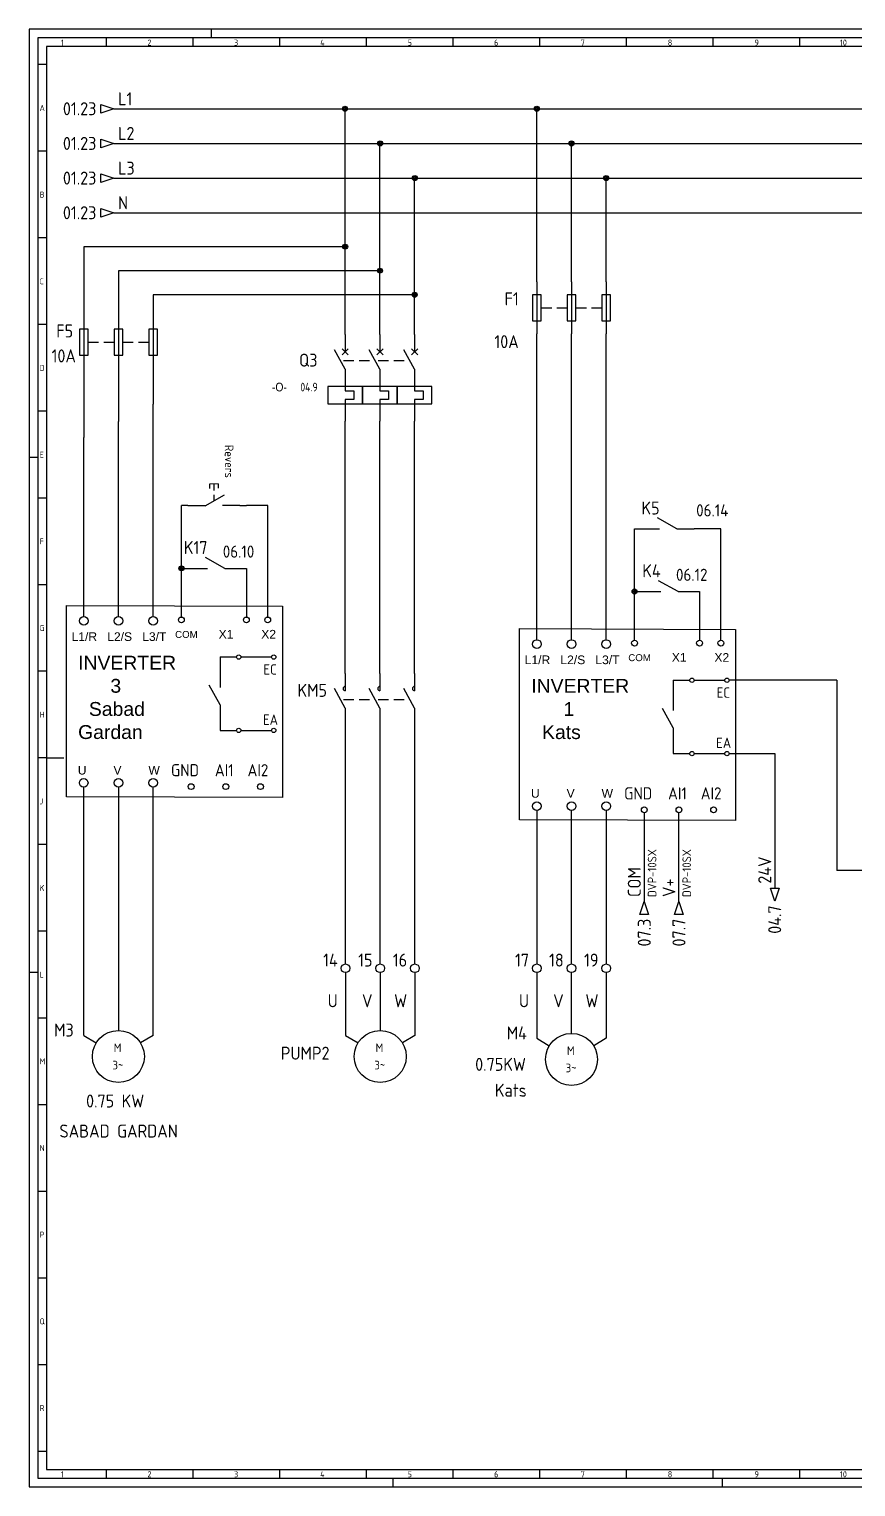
# Model space of a CAD drawing. Header units: millimetres. Extents: x 0 to 1189, y 5 to 846.
# Drawn here: x 0 to 477, y 5 to 846 of the extents above; entities that cross this region are included whole.
import ezdxf
from ezdxf.enums import TextEntityAlignment as Align

# ---------------------------------------------------------------- set-up
doc = ezdxf.new("R2010")
doc.units = ezdxf.units.MM
doc.header["$LTSCALE"] = 12
doc.linetypes.add('DASHED', pattern=[0.75, 0.5, -0.25])
for name, color, linetype in [('035', 5, 'Continuous'), ('07', 7, 'Continuous'), ('DESC', 1, 'Continuous'), ('LINK', 9, 'DASHED'), ('MISC', 2, 'Continuous'), ('RED_2.5mm^2', 1, 'Continuous'), ('SYMS', 7, 'Continuous'), ('TAGS', 51, 'Continuous'), ('TERMS', 4, 'Continuous'), ('WIRENO', 70, 'Continuous'), ('WIREREF', 61, 'Continuous'), ('WIREREF_DEST', 7, 'Continuous'), ('XREF', 7, 'Continuous'), ('XREFCHILD', 134, 'Continuous')]:
    doc.layers.add(name, color=color, linetype=linetype)
doc.styles.add('ISO Proportional', font='isocp.shx')
doc.styles.add('WD_IEC', font='isocp2.shx', dxfattribs={"width": 0.9, "height": 4})

# ---------------------------------------------------------------- blocks, each defined once
blk = doc.blocks.new('IEC_border_a0')
at = {"layer": '035', "color": 0}
for p, q in [((0, 841), (0, 0)), ((1189, 841), (0, 841)), ((44.5, 836), (44.5, 831)), ((94.5, 836), (94.5, 831)), ((105, 841), (105, 836)), ((144.5, 836), (144.5, 831)), ((194.5, 836), (194.5, 831)), ((244.5, 836), (244.5, 831)), ((294.5, 836), (294.5, 831)), ((344.5, 836), (344.5, 831)), ((394.5, 836), (394.5, 831)), ((444.5, 836), (444.5, 831)), ((9.98, 820.54), (5, 820.54)), ((9.98, 770.54), (5, 770.54)), ((9.98, 720.54), (5, 720.54)), ((9.98, 670.54), (5, 670.54)), ((9.98, 620.54), (5, 620.54)), ((0, 594), (5, 594)), ((10, 570.5), (5.02, 570.5)), ((10, 520.5), (5, 520.5)), ((10, 470.5), (5.02, 470.5)), ((10, 420.5), (5.02, 420.5)), ((10, 370.5), (5.02, 370.5)), ((10, 320.5), (5.02, 320.5)), ((0, 297), (5, 297)), ((10.02, 270.46), (5.03, 270.46)), ((10.02, 220.46), (5.03, 220.46)), ((10.02, 170.46), (5.03, 170.46)), ((10.02, 120.46), (5.03, 120.46)), ((10.02, 70.46), (5.03, 70.46)), ((10.03, 20.42), (5.05, 20.42)), ((44.5, 10), (44.5, 5)), ((94.5, 10), (94.5, 5)), ((144.5, 10), (144.5, 5)), ((194.5, 10), (194.5, 5)), ((244.5, 10), (244.5, 5)), ((294.5, 10), (294.5, 5)), ((344.5, 10), (344.5, 5)), ((394.5, 10), (394.5, 5)), ((444.5, 10), (444.5, 5)), ((0, 0), (1189, 0)), ((210, 0), (210, 5)), ((400, 0), (400, 5))]:
    blk.add_line(p, q, dxfattribs=at)
blk.add_lwpolyline([(10, 10), (1179, 10), (1179, 831), (10, 831)], close=True, dxfattribs=at)
at = {"layer": '07', "color": 0}
blk.add_line((10, 420.5), (20, 420.5), dxfattribs=at)
blk.add_lwpolyline([(5, 5), (1184, 5), (1184, 836), (5, 836)], close=True, dxfattribs=at)
at = {"layer": '035', "color": 0, "style": 'ISO Proportional'}
for s, p in [('1', (18.31, 831.5)), ('2', (68.23, 831.5)), ('3', (118.18, 831.5)), ('4', (167.88, 831.5)), ('5', (218.34, 831.5)), ('6', (268.19, 831.5)), ('7', (318.17, 831.5)), ('8', (368.42, 831.5)), ('9', (418.46, 831.5)), ('10', (467.72, 831.5)), ('A', (6, 793.79)), ('B', (6, 743.79)), ('C', (6, 693.79)), ('D', (6, 643.79)), ('E', (6.02, 593.75)), ('F', (6.02, 543.75)), ('G', (6.02, 493.75)), ('H', (6.02, 443.75)), ('J', (6.02, 393.75)), ('K', (6.02, 343.75)), ('L', (6.03, 293.72)), ('M', (6.03, 243.72)), ('N', (6.03, 193.72)), ('P', (6.03, 143.72)), ('Q', (6.03, 93.72)), ('R', (6.05, 43.68)), ('1', (18.31, 5.5)), ('2', (68.23, 5.5)), ('3', (118.18, 5.5)), ('4', (167.88, 5.5)), ('5', (218.34, 5.5)), ('6', (268.19, 5.5)), ('7', (318.17, 5.5)), ('8', (368.42, 5.5)), ('9', (418.46, 5.5)), ('10', (467.72, 5.5))]:
    blk.add_text(s, height=3.5, dxfattribs=at).set_placement(p)
blk = doc.blocks.new('VT0_02')
blk.add_circle((0, 0), 1.25)
at = {"style": 'WD_IEC'}
blk.add_attdef('TAG1', text='', height=2.5, dxfattribs=at).set_placement((-0.5, 1.75), align=Align.RIGHT)
at = {"style": 'WD_IEC', "flags": 1}
for tag, p in [('X4TERM01', (-1.25, 0)), ('X2TERM01', (0, 1.25)), ('X1TERM01', (1.25, 0)), ('X8TERM01', (0, -1.25))]:
    blk.add_attdef(tag, p, '', height=0.32, dxfattribs=at)
blk = doc.blocks.new('HT0W02')
blk.add_circle((0, 0), 1.25)
at = {"style": 'WD_IEC'}
for tag, p in [('INST', (-2.25, 6.5)), ('LOC', (-2.25, 3.5)), ('DESC2', (-2.25, -9.25)), ('DESC1', (-2.25, -6.25)), ('DESC3', (-2.25, -12.25))]:
    blk.add_attdef(tag, text='', height=2.5, dxfattribs=at).set_placement(p, align=Align.RIGHT)
at = {"style": 'WD_IEC', "flags": 1}
for tag, p, height in [('ASSYCODE', (2.75, 10.75), 1), ('CATDESC', (2.75, 9.25), 1), ('MFG', (2.75, 7.25), 1.5), ('X4TERM01', (-1.25, 0), 0.25), ('X4TERMDESC01', (-1.25, 0.5), 0.4), ('STRIPSEQ', (0, 0), 0.025), ('X2TERM01', (0, 1.25), 0.25), ('X2TERMDESC01', (0, 1.75), 0.4), ('X1TERM01', (1.25, 0), 0.25), ('X1TERMDESC01', (1.25, 0.5), 0.4), ('CAT', (2.75, 4.75), 1.5), ('LINKTERM', (0, -0.0375), 0.025), ('X8TERM01', (0, -1.25), 0.25), ('X8TERMDESC01', (0, -0.75), 0.4)]:
    blk.add_attdef(tag, p, '', height=height, dxfattribs=at)
at = {"style": 'WD_IEC', "flags": 8}
for tag, p in [('TAGSTRIP', (-2.25, 0.5)), ('WIRENO', (-2.25, -3.25))]:
    blk.add_attdef(tag, text='', height=2.5, dxfattribs=at).set_placement(p, align=Align.RIGHT)
blk = doc.blocks.new('WD_WNV')
at = {"linetype": 'Continuous', "style": 'WD_IEC', "width": 0.8}
blk.add_attdef('WIRENO', text='', height=2.5, dxfattribs=at).set_placement((-1.6, 0), align=Align.MIDDLE_RIGHT)
at = {"style": 'WD_IEC', "flags": 1}
for tag, p in [('W08USER', (-1, 0.375)), ('W04USER', (-1, 0.875)), ('W05USER', (-1, 0.75)), ('W09USER', (-1, 0.25)), ('W03USER', (-1, 1)), ('W06USER', (-1, 0.625)), ('W07USER', (-1, 0.5)), ('W02USER', (-1, 1.125)), ('W01USER', (-1, 1.25)), ('W10USER', (-1, 0.125))]:
    blk.add_attdef(tag, text='', height=0.08, dxfattribs=at).set_placement(p, align=Align.CENTER)
blk = doc.blocks.new('WDDOT')
for radius in [0.72, 0.449, 0.223]:
    blk.add_circle((0, 0), radius)
blk = doc.blocks.new('VFU1')
blk.add_line((0, 7.5), (0, -7.5))
blk.add_lwpolyline([(-1.25, 3.75), (-1.25, -3.75), (1.25, -3.75), (1.25, 3.75)], close=True)
at = {"style": 'WD_IEC'}
for tag, p in [('INST', (-5.25, 7.75)), ('LOC', (-5.25, 4.25)), ('TAG1', (-5.25, 0.75)), ('RATING1', (-5.25, -3.75)), ('XREF', (-5.25, -7.75)), ('DESC2', (-5.25, -15.1)), ('DESC1', (-5.25, -11.6)), ('DESC3', (-5.25, -18.6))]:
    blk.add_attdef(tag, text='', height=2.5, dxfattribs=at).set_placement(p, align=Align.RIGHT)
blk.add_attdef('TERM01', text='', height=2, rotation=90, dxfattribs=at).set_placement((-1, 7.5), align=Align.RIGHT)
at = {"style": 'WD_IEC', "flags": 1}
for tag, p, height in [('X2TERM01', (0, 7.5), 0.32), ('MFG', (2.75, 6.5), 1.5), ('CAT', (2.75, 4), 1.5), ('X4LINK', (-1.25, 0), 0.32), ('X1LINK', (1.25, 0), 0.32), ('ASSYCODE', (2.25, -4), 1), ('X8TERM02', (0, -7.5), 0.32), ('FAMILY', (2.25, -5.5), 1), ('CATDESC', (2.25, -7), 1)]:
    blk.add_attdef(tag, p, '', height=height, dxfattribs=at)
at = {"style": 'WD_IEC'}
blk.add_attdef('TERM02', (-1, -7.5), '', height=2, rotation=90, dxfattribs=at)
blk = doc.blocks.new('VFU2')
blk.add_line((0, 7.5), (0, -7.5))
blk.add_lwpolyline([(-1.25, 3.75), (-1.25, -3.75), (1.25, -3.75), (1.25, 3.75)], close=True)
at = {"style": 'WD_IEC'}
for tag, p in [('INST', (-5.25, 7.75)), ('LOC', (-5.25, 4.25)), ('TAG2', (-5.25, 0.75)), ('RATING1', (-5.25, -3.75)), ('XREF', (-5.25, -7.75)), ('DESC2', (-5.25, -15.1)), ('DESC1', (-5.25, -11.6)), ('DESC3', (-5.25, -18.6))]:
    blk.add_attdef(tag, text='', height=2.5, dxfattribs=at).set_placement(p, align=Align.RIGHT)
blk.add_attdef('TERM01', text='', height=2, rotation=90, dxfattribs=at).set_placement((-1, 7.5), align=Align.RIGHT)
at = {"style": 'WD_IEC', "flags": 1}
for tag, p, height in [('X2TERM01', (0, 7.5), 0.32), ('MFG', (2.75, 6.5), 1.5), ('CAT', (2.75, 4), 1.5), ('X4LINK', (-1.25, 0), 0.32), ('X1LINK', (1.25, 0), 0.32), ('ASSYCODE', (2.25, -4), 1), ('X8TERM02', (0, -7.5), 0.32), ('FAMILY', (2.25, -5.5), 1), ('CATDESC', (2.25, -7), 1)]:
    blk.add_attdef(tag, p, '', height=height, dxfattribs=at)
at = {"style": 'WD_IEC'}
blk.add_attdef('TERM02', (-1, -7.5), '', height=2, rotation=90, dxfattribs=at)
blk = doc.blocks.new('VMO13')
blk.add_circle((0, 0), 7.5)
at = {"style": 'WD_IEC'}
for tag, p in [('INST', (-12.88, 12.75)), ('LOC', (-12.88, 9.25)), ('TAG1', (-12.88, 5.75)), ('DESC2', (-12.88, -2)), ('DESC1', (-12.88, 1.5)), ('DESC3', (-12.88, -5.5)), ('RATING1', (-12.88, -9)), ('RATING2', (-12.88, -12.5)), ('RATING3', (-12.88, -16)), ('RATING4', (-12.95, -19.58))]:
    blk.add_attdef(tag, text='', height=2.5, dxfattribs=at).set_placement(p, align=Align.RIGHT)
blk.add_attdef('TERM02', (-0.69, 7.75), '', height=2, rotation=90, dxfattribs=at)
at = {"style": 'WD_IEC', "flags": 1}
for tag, p, height in [('MFG', (12.75, 9), 1.5), ('X0TERM01', (-6.4, 3.9), 0.32), ('X2TERM02', (0, 7.5), 0.32), ('X0TERM03', (6.4, 3.9), 0.32), ('CAT', (12.75, 6.5), 1.5), ('X4LINK', (-7.5, 0), 0.32), ('X1LINK', (7.5, 0), 0.32), ('X8TERM04', (0, -7.5), 0.32), ('ASSYCODE', (1, -9), 1), ('FAMILY', (1, -10.5), 1), ('CATDESC', (1, -12), 1)]:
    blk.add_attdef(tag, p, '', height=height, dxfattribs=at)
at = {"style": 'WD_IEC'}
for tag, p in [('TERM03', (9.35, 4.53)), ('TERM01', (-7.35, 4.34)), ('TERM04', (-0.59, -7.92))]:
    blk.add_attdef(tag, text='', height=2, rotation=90, dxfattribs=at).set_placement(p, align=Align.RIGHT)
for tag, p in [('M', (-0.22, 1.27)), ('3~', (-0.12, -3.73))]:
    blk.add_attdef(tag, text='', height=2.5, dxfattribs=at).set_placement(p, align=Align.CENTER)
at = {"lineweight": 15, "style": 'WD_IEC'}
blk.add_attdef('XREF', text='', height=2.5, dxfattribs=at).set_placement((-13.19, -22.86), align=Align.RIGHT)
blk = doc.blocks.new('HCR21')
for p, q in [((-7.5, 0), (-2.5, 0)), ((2.5, 0), (-3.12, 3.12)), ((2.5, 0), (7.5, 0))]:
    blk.add_line(p, q)
at = {"style": 'WD_IEC'}
for tag, p in [('INST', (-2.5, 10.12)), ('LOC', (-2.5, 7.12)), ('TAG2', (-2.5, 4.12)), ('DESC1', (-2.5, -9.25)), ('DESC2', (-2.5, -12.25)), ('DESC3', (-2.5, -15.25))]:
    blk.add_attdef(tag, text='', height=2.5, dxfattribs=at).set_placement(p, align=Align.RIGHT)
for tag, p, height, flags in [('X4TERM01', (-7.5, 0), 0.32, 1), ('TERM01', (-7.5, 1), 2, 8), ('X2LINK', (0, 2.27), 0.32, 1), ('X8LINK', (0, 0.77), 0.32, 1), ('X1TERM02', (7.5, 0), 0.32, 1), ('CONTACT', (6.5, -2.25), 1, 1), ('FAMILY', (6.5, -3.75), 1, 1), ('COMMON', (7.75, -3.5), 1, 1)]:
    blk.add_attdef(tag, p, '', height=height, dxfattribs=dict(at, flags=flags))
at = {"style": 'WD_IEC', "flags": 8}
for tag, height, p in [('TERM02', 2, (7.5, 1)), ('XREF', 2.5, (-2.5, -6.25))]:
    blk.add_attdef(tag, text='', height=height, dxfattribs=at).set_placement(p, align=Align.RIGHT)
blk = doc.blocks.new('HA1D3')
blk.add_lwpolyline([(0, 0), (-3.75, -1.25), (-3.75, 1.25)], close=True)
at = {"style": 'WD_IEC'}
blk.add_attdef('XREF', text='', height=2.5, dxfattribs=at).set_placement((-5, 0), align=Align.MIDDLE_RIGHT)
at = {"style": 'WD_IEC', "flags": 1}
blk.add_attdef('SIGCODE', text='', height=1, dxfattribs=at).set_placement((-2.5, 1.8), align=Align.RIGHT)
at = {"style": 'WD_IEC'}
for tag, p, height, flags in [('X1TERM01', (0, 0), 0.32, 1), ('WIRENO', (1.25, 1), 2.5, 8)]:
    blk.add_attdef(tag, p, '', height=height, dxfattribs=dict(at, flags=flags))
blk.add_attdef('DESC1', text='', height=2.5, dxfattribs=at).set_placement((1.25, -1), align=Align.TOP_LEFT)
blk = doc.blocks.new('VT0002')
blk.add_circle((0, 0), 1.25)
at = {"style": 'WD_IEC'}
for tag, p in [('INST', (-2.25, 6.5)), ('LOC', (-2.25, 3.5)), ('DESC1', (-2.25, -6.25)), ('DESC2', (-2.25, -9.25)), ('DESC3', (-2.25, -12.25))]:
    blk.add_attdef(tag, text='', height=2.5, dxfattribs=at).set_placement(p, align=Align.RIGHT)
at = {"style": 'WD_IEC', "flags": 1}
for tag, p, height in [('ASSYCODE', (2.75, 10.75), 1), ('CATDESC', (2.75, 9.25), 1), ('MFG', (2.75, 7.25), 1.5), ('CAT', (2.75, 4.75), 1.5), ('X4PIN01', (-1.25, 1), 0.25), ('X4TERM01', (-1.25, 0), 0.25), ('X4TERMDESC01', (-1.25, 0.5), 0.4), ('STRIPSEQ', (0, 0), 0.025), ('X2PIN01', (0, 2.25), 0.25), ('X2TERM01', (0, 1.25), 0.25), ('X8PIN01', (0, -0.25), 0.25), ('X2TERMDESC01', (0, 1.75), 0.4), ('X1PIN01', (1.25, 1), 0.25), ('X1TERM01', (1.25, 0), 0.25), ('X1TERMDESC01', (1.25, 0.5), 0.4), ('LINKTERM', (0, -0.04), 0.025), ('X8TERM01', (0, -1.25), 0.25), ('X8TERMDESC01', (0, -0.75), 0.4)]:
    blk.add_attdef(tag, p, '', height=height, dxfattribs=at)
at = {"style": 'WD_IEC', "flags": 8}
for tag, height, p in [('TAGSTRIP', 2.5, (-2.25, 0.5)), ('TERM01', 2, (-2.25, -3.25))]:
    blk.add_attdef(tag, text='', height=height, dxfattribs=at).set_placement(p, align=Align.RIGHT)
blk = doc.blocks.new('VCR21')
for p, q in [((0, 7.5), (0, 2.5)), ((0, -2.5), (-3.12, 3.12)), ((0, -2.5), (0, -7.5))]:
    blk.add_line(p, q)
at = {"style": 'WD_IEC'}
for tag, p in [('INST', (-5.25, 6.75)), ('LOC', (-5.25, 3.75)), ('TAG2', (-5.25, 0.75)), ('XREF', (-5.25, -3.75)), ('DESC2', (-5.25, -9.75)), ('DESC1', (-5.25, -6.75)), ('DESC3', (-5.25, -12.75))]:
    blk.add_attdef(tag, text='', height=2.5, dxfattribs=at).set_placement(p, align=Align.RIGHT)
blk.add_attdef('TERM01', text='', height=2, rotation=90, dxfattribs=at).set_placement((-1, 7.5), align=Align.RIGHT)
at = {"style": 'WD_IEC', "flags": 1}
for tag, p, height in [('X2TERM01', (0, 7.5), 0.32), ('X4LINK', (-2.75, 0), 0.32), ('X1LINK', (-0.5, 0), 0.32), ('CONTACT', (4, -3.5), 1), ('FAMILY', (4, -5), 1), ('COMMON', (5.25, -4.75), 1), ('X8TERM02', (0, -7.5), 0.32)]:
    blk.add_attdef(tag, p, '', height=height, dxfattribs=at)
at = {"style": 'WD_IEC'}
blk.add_attdef('TERM02', (-1, -7.5), '', height=2, rotation=90, dxfattribs=at)
blk = doc.blocks.new('VCB11TH')
for p, q in [((0, 7.5), (0, 2.5)), ((0, -2.5), (-3.12, 3.12)), ((-0.88, 3.38), (0.88, 1.62)), ((-0.88, 1.62), (0.88, 3.38)), ((0, -2.5), (0, -8.75)), ((0, -8.75), (2.5, -8.75)), ((0, -11.25), (0, -12.5)), ((2.5, -11.25), (0, -11.25)), ((0, -12.5), (0, -17.5)), ((2.5, -8.75), (2.5, -11.25))]:
    blk.add_line(p, q)
blk.add_lwpolyline([(-5, -7.5), (-5, -12.5), (5, -12.5), (5, -7.5)], close=True)
at = {"style": 'WD_IEC'}
for tag, p in [('INST', (-8, 5.25)), ('LOC', (-8, 1.75)), ('TAG1', (-8, -1.75)), ('RATING1', (-8, -6.35)), ('DESC1', (-8, -14.35)), ('DESC2', (-8, -17.85)), ('DESC3', (-8, -21.35))]:
    blk.add_attdef(tag, text='', height=2.5, dxfattribs=at).set_placement(p, align=Align.RIGHT)
blk.add_attdef('TERM01', text='', height=2, rotation=90, dxfattribs=at).set_placement((-1, 7.5), align=Align.RIGHT)
at = {"style": 'WD_IEC', "flags": 1}
for tag, p, height in [('X2TERM01', (0, 7.5), 0.32), ('MFG', (2.75, 6.5), 1.5), ('CAT', (2.75, 4), 1.5), ('X4LINK', (-2, 0), 0.32), ('X1LINK', (-0.5, 0), 0.32), ('COMMON', (-3.75, -8.75), 1), ('ASSYCODE', (1, -14), 1), ('FAMILY', (1, -15.5), 1), ('CATDESC', (1, -17), 1), ('X8TERM02', (0, -17.5), 0.32)]:
    blk.add_attdef(tag, p, '', height=height, dxfattribs=at)
at = {"lineweight": 15, "style": 'WD_IEC'}
blk.add_attdef('XREF', text='', height=2.5, dxfattribs=at).set_placement((-8, -10.35), align=Align.RIGHT)
at = {"style": 'WD_IEC'}
blk.add_attdef('TERM02', (-1, -17.5), '', height=2, rotation=90, dxfattribs=at)
blk = doc.blocks.new('VCB21TH')
for p, q in [((0, 7.5), (0, 2.5)), ((0, -2.5), (-3.12, 3.12)), ((-0.88, 3.38), (0.88, 1.62)), ((-0.88, 1.62), (0.88, 3.38)), ((0, -2.5), (0, -8.75)), ((0, -8.75), (2.5, -8.75)), ((0, -11.25), (0, -12.5)), ((2.5, -11.25), (0, -11.25)), ((0, -12.5), (0, -17.5)), ((2.5, -8.75), (2.5, -11.25))]:
    blk.add_line(p, q)
blk.add_lwpolyline([(-5, -7.5), (-5, -12.5), (5, -12.5), (5, -7.5)], close=True)
at = {"style": 'WD_IEC'}
for tag, p in [('INST', (-8, 5.25)), ('LOC', (-8, 1.75)), ('TAG2', (-8, -1.75)), ('DESC1', (-8, -14.35)), ('DESC2', (-8, -17.85)), ('DESC3', (-8, -21.35))]:
    blk.add_attdef(tag, text='', height=2.5, dxfattribs=at).set_placement(p, align=Align.RIGHT)
blk.add_attdef('TERM01', text='', height=2, rotation=90, dxfattribs=at).set_placement((-1, 7.5), align=Align.RIGHT)
at = {"style": 'WD_IEC', "flags": 1}
for tag, p, height in [('X2TERM01', (0, 7.5), 0.32), ('X4LINK', (-2, 0), 0.32), ('X1LINK', (-0.5, 0), 0.32), ('CONTACT', (-5, -7.5), 1), ('FAMILY', (1, -15.5), 1), ('X8TERM02', (0, -17.5), 0.32)]:
    blk.add_attdef(tag, p, '', height=height, dxfattribs=at)
blk.add_attdef('RATING1', text='', height=2.5, dxfattribs=at).set_placement((-8, -6.35), align=Align.RIGHT)
at = {"lineweight": 15, "style": 'WD_IEC'}
blk.add_attdef('XREF', text='', height=2.5, dxfattribs=at).set_placement((-8, -10.35), align=Align.RIGHT)
at = {"style": 'WD_IEC'}
blk.add_attdef('TERM02', (-1, -17.5), '', height=2, rotation=90, dxfattribs=at)
blk = doc.blocks.new('VMS21P')
for p, q in [((0, 7.5), (0, 2.5)), ((0, -2.5), (-3.12, 3.12)), ((0, -2.5), (0, -7.5))]:
    blk.add_line(p, q)
blk.add_arc((0, 3.12), 0.625, 90, 270)
at = {"style": 'WD_IEC'}
for tag, p in [('INST', (-5.25, 6.75)), ('LOC', (-5.25, 3.75)), ('TAG2', (-5.25, 0.75)), ('XREF', (-5.25, -3.75)), ('DESC2', (-5.25, -9.75)), ('DESC1', (-5.25, -6.75)), ('DESC3', (-5.25, -12.75))]:
    blk.add_attdef(tag, text='', height=2.5, dxfattribs=at).set_placement(p, align=Align.RIGHT)
blk.add_attdef('TERM01', text='', height=2, rotation=90, dxfattribs=at).set_placement((-1, 7.5), align=Align.RIGHT)
at = {"style": 'WD_IEC', "flags": 1}
for tag, p, height in [('X2TERM01', (0, 7.5), 0.32), ('X4LINK', (-2.91, 0), 0.32), ('X1LINK', (-0.5, 0), 0.32), ('CONTACT', (4, -3.5), 1), ('FAMILY', (4, -5), 1), ('X8TERM02', (0, -7.5), 0.32)]:
    blk.add_attdef(tag, p, '', height=height, dxfattribs=at)
at = {"style": 'WD_IEC'}
blk.add_attdef('TERM02', (-1, -7.5), '', height=2, rotation=90, dxfattribs=at)
blk = doc.blocks.new('HA1S4')
blk.add_lwpolyline([(0, -3.75), (-1.25, 0), (1.25, 0)], close=True)
at = {"style": 'WD_IEC', "flags": 8}
blk.add_attdef('WIRENO', (-1, 1.25), '', height=2.5, rotation=90, dxfattribs=at)
at = {"style": 'WD_IEC'}
blk.add_attdef('DESC1', text='', height=2.5, rotation=90, dxfattribs=at).set_placement((1, 1.25), align=Align.TOP_LEFT)
at = {"style": 'WD_IEC', "flags": 1}
blk.add_attdef('X2TERM01', (0, 0), '', height=0.32, dxfattribs=at)
blk.add_attdef('SIGCODE', text='', height=1, dxfattribs=at).set_placement((-2.5, -3.2), align=Align.RIGHT)
at = {"style": 'WD_IEC'}
blk.add_attdef('XREF', text='', height=2.5, rotation=90, dxfattribs=at).set_placement((0, -5), align=Align.MIDDLE_RIGHT)
blk = doc.blocks.new('HA1D4')
blk.add_lwpolyline([(0, 0), (1.25, -3.75), (-1.25, -3.75)], close=True)
at = {"style": 'WD_IEC', "flags": 8}
blk.add_attdef('WIRENO', (-1, 1.25), '', height=2.5, rotation=90, dxfattribs=at)
at = {"style": 'WD_IEC'}
blk.add_attdef('DESC1', text='', height=2.5, rotation=90, dxfattribs=at).set_placement((1, 1.25), align=Align.TOP_LEFT)
at = {"style": 'WD_IEC', "flags": 1}
blk.add_attdef('X2TERM01', (0, 0), '', height=0.32, dxfattribs=at)
blk.add_attdef('SIGCODE', text='', height=1, dxfattribs=at).set_placement((-2.5, -3.2), align=Align.RIGHT)
at = {"style": 'WD_IEC'}
blk.add_attdef('XREF', text='', height=2.5, rotation=90, dxfattribs=at).set_placement((0, -5), align=Align.MIDDLE_RIGHT)
blk = doc.blocks.new('VPB11')
for p, q in [((0, 7.5), (0, 2.5)), ((-6.25, 1.25), (-6.25, -1.25)), ((-6.25, 1.25), (-5, 1.25)), ((-6.25, 0), (-4.375, 0)), ((0, -2.5), (-3.125, 3.125)), ((-3.125, 0), (-1.389, 0)), ((-6.25, -1.25), (-5, -1.25)), ((0, -2.5), (0, -7.5))]:
    blk.add_line(p, q)
at = {"style": 'WD_IEC'}
for tag, p in [('INST', (-8, 10.25)), ('LOC', (-8, 6.75)), ('TAG1', (-8, 3.25)), ('DESC1', (-8, -10.35)), ('DESC2', (-8, -13.85)), ('DESC3', (-8, -17.35))]:
    blk.add_attdef(tag, text='', height=2.5, dxfattribs=at).set_placement(p, align=Align.RIGHT)
blk.add_attdef('TERM01', text='', height=2, rotation=90, dxfattribs=at).set_placement((-1, 7.5), align=Align.RIGHT)
at = {"style": 'WD_IEC', "flags": 1}
for tag, p, height in [('X2TERM01', (0, 7.5), 0.32), ('CONTACT', (0.5, 4.5), 1), ('COMMON', (1.75, 3.25), 1), ('X1LINK', (0, 0), 0.32), ('ASSYCODE', (1, -4), 1), ('X8TERM02', (0, -7.5), 0.32), ('FAMILY', (1, -5.5), 1), ('CATDESC', (1, -7), 1)]:
    blk.add_attdef(tag, p, '', height=height, dxfattribs=at)
at = {"style": 'WD_IEC', "flags": 9}
for tag, p in [('MFG', (-8.5, -0.25)), ('CAT', (-8.5, -2.75))]:
    blk.add_attdef(tag, text='', height=1.5, dxfattribs=at).set_placement(p, align=Align.RIGHT)
at = {"style": 'WD_IEC'}
blk.add_attdef('TERM02', (-1, -7.5), '', height=2, rotation=90, dxfattribs=at)
at = {"lineweight": 15, "style": 'WD_IEC'}
blk.add_attdef('XREF', text='', height=2.5, dxfattribs=at).set_placement((-8, -6.35), align=Align.RIGHT)

msp = doc.modelspace()

# ---------------------------------------------------------------- linework, layer by layer
at = {"color": 0}
for points in [[(21.5, 513.45), (146.09, 513.04), (146.09, 402.66), (21.5, 403.07)], [(282.94, 500.07), (407.53, 499.67), (407.53, 389.29), (282.94, 389.69)]]:
    msp.add_lwpolyline(points, close=True, dxfattribs=at)
at = {"layer": 'LINK'}
for points in [[(295.44, 685.09), (310.44, 685.09)], [(315.44, 685.09), (330.44, 685.09)], [(34, 665.41), (49, 665.41)], [(54, 665.41), (69, 665.41)], [(181.33, 654.73), (198.39, 654.73)], [(201.39, 654.73), (218.39, 654.73)]]:
    msp.add_lwpolyline(points, dxfattribs=at)
at = {"layer": 'LINK', "color": 0}
for points in [[(181.33, 459.22), (196.56, 459.22)], [(201.39, 459.22), (216.56, 459.22)]]:
    msp.add_lwpolyline(points, dxfattribs=at)
at = {"layer": 'RED_2.5mm^2', "color": 0}
for p, q in [((48.78, 800.01), (292.94, 800.01)), ((182.33, 669.73), (182.33, 800.01)), ((292.94, 800.01), (1139.13, 799.79)), ((292.94, 700.09), (292.94, 800.01)), ((48.78, 780.01), (1138.42, 779.82)), ((202.39, 669.73), (202.39, 780.01)), ((312.94, 700.09), (312.94, 780.01)), ((48.78, 760.01), (1138.06, 759.86)), ((222.39, 669.73), (222.39, 760.01)), ((332.94, 700.09), (332.94, 760.01)), ((48.78, 740.01), (1117.67, 740.01)), ((292.94, 493.68), (292.94, 670.09)), ((312.94, 493.68), (312.94, 670.09)), ((332.94, 493.68), (332.94, 670.09)), ((182.33, 474.22), (182.33, 619.73)), ((202.39, 474.22), (202.39, 619.73)), ((222.39, 474.22), (222.39, 619.73)), ((87.82, 506.77), (87.82, 534.86)), ((87.82, 534.86), (92.89, 534.86)), ((122.89, 534.86), (125.3, 534.86)), ((125.3, 534.86), (125.3, 506.77)), ((349.26, 493.39), (349.26, 521.48)), ((349.26, 521.48), (354.33, 521.48)), ((384.33, 521.48), (386.74, 521.48)), ((386.74, 521.48), (386.74, 493.39)), ((110.1, 483.81), (119.66, 483.81)), ((110.1, 483.81), (110.1, 476.17)), ((119.66, 483.67), (119.66, 483.67)), ((122.16, 483.81), (139.82, 483.81)), ((371.53, 470.43), (381.1, 470.43)), ((371.53, 470.43), (371.53, 462.79)), ((381.1, 470.29), (381.1, 470.29)), ((383.6, 470.43), (401.26, 470.43)), ((465.97, 470.29), (403.76, 470.29)), ((465.97, 470.29), (465.97, 360.62)), ((110.1, 446.17), (110.1, 441.36)), ((110.1, 441.36), (119.66, 441.36)), ((122.16, 441.36), (139.82, 441.36)), ((371.53, 432.79), (371.53, 427.99)), ((371.53, 427.99), (381.1, 427.99)), ((383.6, 427.99), (401.26, 427.99)), ((403.76, 427.99), (430.11, 427.99)), ((430.11, 427.99), (430.11, 350.42)), ((292.89, 395.19), (292.89, 306.59)), ((312.89, 306.59), (312.89, 395.19)), ((332.94, 395.19), (332.94, 306.59)), ((354.87, 393.87), (354.87, 342.73)), ((374.87, 342.73), (374.87, 393.87)), ((677.86, 360.62), (465.97, 360.62)), ((292.89, 301.59), (292.89, 263.75)), ((312.89, 266.56), (312.89, 301.59)), ((332.94, 301.59), (332.94, 263.75)), ((31.45, 265.42), (38.64, 261.03)), ((71.5, 265.42), (64.26, 261.03)), ((292.89, 263.75), (300.08, 259.37)), ((332.94, 263.76), (325.69, 259.37))]:
    msp.add_line(p, q, dxfattribs=at)
at = {"layer": 'RED_2.5mm^2'}
for p, q in [((182.33, 720.44), (31.5, 720.44)), ((31.5, 720.44), (31.5, 680.41)), ((202.39, 706.58), (51.5, 706.58)), ((51.5, 706.58), (51.5, 680.41)), ((222.39, 692.72), (71.5, 692.72)), ((71.5, 692.72), (71.5, 680.41)), ((31.5, 650.41), (31.5, 610.37)), ((51.5, 650.41), (51.5, 619.62)), ((71.5, 650.41), (71.5, 629.53)), ((71.5, 507.06), (71.5, 629.53)), ((51.5, 507.06), (51.5, 619.62)), ((31.5, 507.06), (31.5, 610.37)), ((87.82, 534.86), (87.82, 571.04)), ((91.55, 571.04), (87.82, 571.04)), ((121.55, 571.04), (125.3, 571.04)), ((137.62, 571.04), (125.3, 571.04)), ((137.62, 506.77), (137.62, 571.04)), ((349.26, 521.48), (349.26, 557.67)), ((349.26, 557.67), (353.7, 557.67)), ((386.74, 557.67), (383.7, 557.67)), ((399.06, 557.67), (386.74, 557.67)), ((399.06, 493.39), (399.06, 557.67)), ((182.33, 444.22), (182.33, 306.59)), ((202.39, 444.22), (202.39, 306.59)), ((222.39, 444.22), (222.39, 306.59)), ((31.45, 336.99), (31.45, 408.57)), ((51.5, 408.57), (51.5, 268.23)), ((71.5, 265.42), (71.5, 408.57)), ((31.45, 265.42), (31.45, 336.99)), ((182.52, 301.62), (182.52, 265.42)), ((202.52, 301.62), (202.52, 268.23)), ((222.52, 301.62), (222.52, 265.42)), ((182.52, 265.42), (189.71, 261.03)), ((222.52, 265.42), (215.32, 261.03))]:
    msp.add_line(p, q, dxfattribs=at)

# ---------------------------------------------------------------- block references
at = {"color": 0}
msp.add_blockref('IEC_border_a0', (0, 4.94), dxfattribs=at)
at = {"layer": 'SYMS', "color": 0}
ref = msp.add_blockref('HA1D3', (48.78, 800.01), dxfattribs=dict(at, xscale=2, yscale=2, zscale=2))
ref.add_attrib('XREF', '01.23', dxfattribs={"layer": 'XREF', "height": 7.5, "style": 'WD_IEC'}).set_placement((38.78, 800.01), align=Align.MIDDLE_RIGHT)
ref.add_attrib('WIRENO', 'L1', (51.28, 802.01), dxfattribs={"layer": 'WIREREF_DEST', "height": 7.5, "style": 'WD_IEC', "flags": 8})
at = {"layer": 'SYMS', "xscale": 2, "yscale": 2, "zscale": 2}
for name, p in [('WDDOT', (182.2, 800.01)), ('WDDOT', (292.94, 800.01)), ('WDDOT', (202.42, 780.01)), ('WDDOT', (222.54, 760.01)), ('WDDOT', (182.33, 720.44)), ('WDDOT', (202.39, 706.58)), ('WDDOT', (222.39, 692.72)), ('VFU2', (51.5, 665.41)), ('VFU2', (71.5, 665.41)), ('WDDOT', (87.82, 534.86)), ('WDDOT', (349.26, 521.48))]:
    msp.add_blockref(name, p, dxfattribs=at)
at = {"layer": 'SYMS', "color": 0}
ref = msp.add_blockref('HA1D3', (48.78, 780.01), dxfattribs=dict(at, xscale=2, yscale=2, zscale=2))
ref.add_attrib('XREF', '01.23', dxfattribs={"layer": 'XREF', "height": 7.5, "style": 'WD_IEC'}).set_placement((38.78, 780.01), align=Align.MIDDLE_RIGHT)
ref.add_attrib('WIRENO', 'L2', (51.28, 782.01), dxfattribs={"layer": 'WIREREF_DEST', "height": 7.5, "style": 'WD_IEC', "flags": 8})
for name, p, xscale, yscale, zscale in [('WDDOT', (312.94, 780.01), 2, 2, 2), ('WDDOT', (332.94, 760.01), 2, 2, 2), ('VFU2', (312.94, 685.09), 2, 2, 2), ('VFU2', (332.94, 685.09), 2, 2, 2), ('VCB21TH', (202.39, 654.73), 2, 2, 2), ('VCB21TH', (222.39, 654.73), 2, 2, 2), ('VT0_02', (31.5, 504.56), 2, 2, 2), ('VT0_02', (51.5, 504.56), 2, 2, 2), ('VT0_02', (71.5, 504.56), 2, 2, 2), ('VT0_02', (87.82, 505.09), 1.343140914178041, 1.343140914178041, 1.343140914178041), ('VT0_02', (125.3, 505.09), 1.343140914178041, 1.343140914178041, 1.343140914178041), ('VT0_02', (137.62, 505.09), 1.343140914178041, 1.343140914178041, 1.343140914178041), ('VT0_02', (292.94, 491.18), 2, 2, 2), ('VT0_02', (312.94, 491.18), 2, 2, 2), ('VT0_02', (332.94, 491.18), 2, 2, 2), ('VT0_02', (349.26, 491.71), 1.343140914178041, 1.343140914178041, 1.343140914178041), ('VT0_02', (386.74, 491.71), 1.343140914178041, 1.343140914178041, 1.343140914178041), ('VT0_02', (399.06, 491.71), 1.343140914178041, 1.343140914178041, 1.343140914178041), ('VCR21', (110.1, 461.17), 2, 2, 2), ('VMS21P', (202.39, 459.22), 2, 2, 2), ('VMS21P', (222.39, 459.22), 2, 2, 2), ('VCR21', (371.53, 447.79), 2, 2, 2), ('VT0_02', (31.45, 411.07), 2, 2, 2), ('VT0_02', (51.5, 411.07), 2, 2, 2), ('VT0_02', (71.5, 411.07), 2, 2, 2), ('VT0_02', (93.44, 408.93), 1.343140914178041, 1.343140914178041, 1.343140914178041), ('VT0_02', (113.44, 408.93), 1.343140914178041, 1.343140914178041, 1.343140914178041), ('VT0_02', (133.44, 408.93), 1.343140914178041, 1.343140914178041, 1.343140914178041), ('VT0_02', (292.89, 397.69), 2, 2, 2), ('VT0_02', (312.94, 397.69), 2, 2, 2), ('VT0_02', (332.94, 397.69), 2, 2, 2), ('VT0_02', (354.87, 395.55), 1.343140914178041, 1.343140914178041, 1.343140914178041), ('VT0_02', (374.87, 395.55), 1.343140914178041, 1.343140914178041, 1.343140914178041), ('VT0_02', (394.87, 395.55), 1.343140914178041, 1.343140914178041, 1.343140914178041)]:
    msp.add_blockref(name, p, dxfattribs=dict(at, xscale=xscale, yscale=yscale, zscale=zscale))
ref = msp.add_blockref('HA1D3', (48.78, 760.01), dxfattribs=dict(at, xscale=2, yscale=2, zscale=2))
ref.add_attrib('XREF', '01.23', dxfattribs={"layer": 'XREF', "height": 7.5, "style": 'WD_IEC'}).set_placement((38.78, 760.01), align=Align.MIDDLE_RIGHT)
ref.add_attrib('WIRENO', 'L3', (51.28, 762.01), dxfattribs={"layer": 'WIREREF_DEST', "height": 7.5, "style": 'WD_IEC', "flags": 8})
ref = msp.add_blockref('HA1D3', (48.78, 740.01), dxfattribs=dict(at, xscale=2, yscale=2, zscale=2))
ref.add_attrib('XREF', '01.23', dxfattribs={"layer": 'XREF', "height": 7.5, "style": 'WD_IEC'}).set_placement((38.78, 740.01), align=Align.MIDDLE_RIGHT)
ref.add_attrib('WIRENO', 'N', (51.28, 742.01), dxfattribs={"layer": 'WIREREF_DEST', "height": 7.5, "style": 'WD_IEC', "flags": 8})
ref = msp.add_blockref('VFU1', (292.94, 685.09), dxfattribs=dict(at, xscale=2, yscale=2, zscale=2))
ref.add_attrib('DESC1', '10A', dxfattribs={"layer": 'DESC', "height": 7.5, "style": 'WD_IEC'}).set_placement((282.44, 661.89), align=Align.RIGHT)
ref.add_attrib('TAG1', 'F1', dxfattribs={"layer": 'TAGS', "height": 7.5, "style": 'WD_IEC'}).set_placement((282.44, 686.59), align=Align.RIGHT)
at = {"layer": 'SYMS'}
ref = msp.add_blockref('VFU1', (31.5, 665.41), dxfattribs=dict(at, xscale=2, yscale=2, zscale=2))
ref.add_attrib('DESC1', '10A', dxfattribs={"layer": 'DESC', "height": 7.5, "style": 'WD_IEC'}).set_placement((26.98, 653.67), align=Align.RIGHT)
ref.add_attrib('TAG1', 'F5', dxfattribs={"layer": 'TAGS', "height": 7.5, "style": 'WD_IEC'}).set_placement((25.38, 668.06), align=Align.RIGHT)
at = {"layer": 'SYMS', "color": 0}
ref = msp.add_blockref('VCB11TH', (182.33, 654.73), dxfattribs=dict(at, xscale=2, yscale=2, zscale=2))
ref.add_attrib('TAG1', 'Q3', dxfattribs={"layer": 'TAGS', "height": 7.5, "style": 'WD_IEC'}).set_placement((166.33, 651.23), align=Align.RIGHT)
at = {"layer": 'SYMS'}
ref = msp.add_blockref('VPB11', (106.55, 571.01), dxfattribs=dict(at, xscale=2, yscale=2, zscale=2, rotation=270.3610362178595))
ref.add_attrib('TAG1', 'Revers', dxfattribs={"layer": 'TAGS', "height": 5, "rotation": 270.36104, "style": 'WD_IEC'}).set_placement((112.95, 587.05), align=Align.RIGHT)
at = {"layer": 'SYMS', "color": 0}
ref = msp.add_blockref('HCR21', (368.7, 557.67), dxfattribs=dict(at, xscale=2, yscale=2, zscale=2))
ref.add_attrib('XREF', '06.14', dxfattribs={"layer": 'XREFCHILD', "height": 7, "style": 'WD_IEC', "flags": 8}).set_placement((403.38, 564.83), align=Align.RIGHT)
ref.add_attrib('TAG2', 'K5', dxfattribs={"layer": 'TAGS', "height": 7.5, "style": 'WD_IEC'}).set_placement((363.7, 565.92), align=Align.RIGHT)
ref = msp.add_blockref('HCR21', (107.89, 534.86), dxfattribs=dict(at, xscale=2, yscale=2, zscale=2))
ref.add_attrib('XREF', '06.10', dxfattribs={"layer": 'XREFCHILD', "height": 7, "style": 'WD_IEC', "flags": 8}).set_placement((129.88, 541.01), align=Align.RIGHT)
ref.add_attrib('TAG2', 'K17', dxfattribs={"layer": 'TAGS', "height": 7.5, "style": 'WD_IEC'}).set_placement((102.89, 543.11), align=Align.RIGHT)
ref = msp.add_blockref('HCR21', (369.33, 521.48), dxfattribs=dict(at, xscale=2, yscale=2, zscale=2))
ref.add_attrib('XREF', '06.12', dxfattribs={"layer": 'XREFCHILD', "height": 7, "style": 'WD_IEC', "flags": 8}).set_placement((391.32, 527.64), align=Align.RIGHT)
ref.add_attrib('TAG2', 'K4', dxfattribs={"layer": 'TAGS', "height": 7.5, "style": 'WD_IEC'}).set_placement((364.33, 529.73), align=Align.RIGHT)
for p in [(120.91, 483.67), (382.35, 470.29), (120.91, 441.36), (382.35, 427.99)]:
    msp.add_blockref('HT0W02', p, dxfattribs=at)
ref = msp.add_blockref('HT0W02', (141.07, 483.67), dxfattribs=at)
ref.add_attrib('TAGSTRIP', 'EC', dxfattribs={"layer": 'TAGS', "height": 6, "style": 'WD_IEC', "flags": 8}).set_placement((142.87, 473.52), align=Align.RIGHT)
ref = msp.add_blockref('VMS21P', (182.33, 459.22), dxfattribs=dict(at, xscale=2, yscale=2, zscale=2))
ref.add_attrib('TAG2', 'KM5', dxfattribs={"layer": 'TAGS', "height": 7.5, "style": 'WD_IEC'}).set_placement((171.83, 460.72), align=Align.RIGHT)
ref = msp.add_blockref('HT0W02', (402.51, 470.29), dxfattribs=at)
ref.add_attrib('TAGSTRIP', 'EC', dxfattribs={"layer": 'TAGS', "height": 6, "style": 'WD_IEC', "flags": 8}).set_placement((404.31, 460.15), align=Align.RIGHT)
ref = msp.add_blockref('HT0W02', (141.07, 441.36), dxfattribs=at)
ref.add_attrib('TAGSTRIP', 'EA', dxfattribs={"layer": 'TAGS', "height": 6, "style": 'WD_IEC', "flags": 8}).set_placement((143.58, 444.54), align=Align.RIGHT)
ref = msp.add_blockref('HT0W02', (402.51, 427.99), dxfattribs=at)
ref.add_attrib('TAGSTRIP', 'EA', dxfattribs={"layer": 'TAGS', "height": 6, "style": 'WD_IEC', "flags": 8}).set_placement((405.02, 431.16), align=Align.RIGHT)
ref = msp.add_blockref('HA1D4', (354.87, 342.73), dxfattribs=dict(at, xscale=2, yscale=2, zscale=2))
ref.add_attrib('XREF', '07.3', dxfattribs={"layer": 'XREF', "height": 7.5, "rotation": 90, "style": 'WD_IEC'}).set_placement((354.87, 332.73), align=Align.MIDDLE_RIGHT)
ref.add_attrib('DESC1', 'DVP-10SX', dxfattribs={"layer": 'DESC', "height": 5, "rotation": 90, "style": 'WD_IEC'}).set_placement((356.87, 345.23), align=Align.TOP_LEFT)
ref.add_attrib('WIRENO', 'COM', (352.87, 345.23), dxfattribs={"layer": 'WIREREF_DEST', "height": 7.5, "rotation": 90, "style": 'WD_IEC', "flags": 8})
ref = msp.add_blockref('HA1D4', (374.87, 342.73), dxfattribs=dict(at, xscale=2, yscale=2, zscale=2))
ref.add_attrib('XREF', '07.7', dxfattribs={"layer": 'XREF', "height": 7.5, "rotation": 90, "style": 'WD_IEC'}).set_placement((374.87, 332.73), align=Align.MIDDLE_RIGHT)
ref.add_attrib('DESC1', 'DVP-10SX', dxfattribs={"layer": 'DESC', "height": 5, "rotation": 90, "style": 'WD_IEC'}).set_placement((376.87, 345.23), align=Align.TOP_LEFT)
ref.add_attrib('WIRENO', 'V+', (372.87, 345.23), dxfattribs={"layer": 'WIREREF_DEST', "height": 7.5, "rotation": 90, "style": 'WD_IEC', "flags": 8})
ref = msp.add_blockref('HA1S4', (430.11, 350.42), dxfattribs=dict(at, xscale=2, yscale=2, zscale=2))
ref.add_attrib('XREF', '04.7', dxfattribs={"layer": 'XREF', "height": 7.5, "rotation": 90, "style": 'WD_IEC'}).set_placement((430.11, 340.42), align=Align.MIDDLE_RIGHT)
ref.add_attrib('WIRENO', '24V', (428.11, 352.92), dxfattribs={"layer": 'WIREREF', "height": 7.5, "rotation": 90, "style": 'WD_IEC', "flags": 8})
ref = msp.add_blockref('VT0002', (182.52, 304.09), dxfattribs=dict(at, xscale=2, yscale=2, zscale=2))
ref.add_attrib('TERM01', 'U', dxfattribs={"layer": 'TERMS', "height": 7.5, "style": 'WD_IEC', "flags": 8}).set_placement((178.02, 281.62), align=Align.RIGHT)
ref.add_attrib('TAGSTRIP', '14', dxfattribs={"layer": 'TAGS', "height": 7.5, "style": 'WD_IEC', "flags": 8}).set_placement((178.02, 305.09), align=Align.RIGHT)
ref = msp.add_blockref('VT0002', (202.57, 304.09), dxfattribs=dict(at, xscale=2, yscale=2, zscale=2))
ref.add_attrib('TERM01', 'V', dxfattribs={"layer": 'TERMS', "height": 7.5, "style": 'WD_IEC', "flags": 8}).set_placement((198.07, 281.62), align=Align.RIGHT)
ref.add_attrib('TAGSTRIP', '15', dxfattribs={"layer": 'TAGS', "height": 7.5, "style": 'WD_IEC', "flags": 8}).set_placement((198.07, 305.09), align=Align.RIGHT)
ref = msp.add_blockref('VT0002', (222.57, 304.09), dxfattribs=dict(at, xscale=2, yscale=2, zscale=2))
ref.add_attrib('TERM01', 'W', dxfattribs={"layer": 'TERMS', "height": 7.5, "style": 'WD_IEC', "flags": 8}).set_placement((218.07, 281.62), align=Align.RIGHT)
ref.add_attrib('TAGSTRIP', '16', dxfattribs={"layer": 'TAGS', "height": 7.5, "style": 'WD_IEC', "flags": 8}).set_placement((218.07, 305.09), align=Align.RIGHT)
ref = msp.add_blockref('VT0002', (292.89, 304.09), dxfattribs=dict(at, xscale=2, yscale=2, zscale=2))
ref.add_attrib('TERM01', 'U', dxfattribs={"layer": 'TERMS', "height": 7.5, "style": 'WD_IEC', "flags": 8}).set_placement((288.39, 281.62), align=Align.RIGHT)
ref.add_attrib('TAGSTRIP', '17', dxfattribs={"layer": 'TAGS', "height": 7.5, "style": 'WD_IEC', "flags": 8}).set_placement((288.39, 305.09), align=Align.RIGHT)
ref = msp.add_blockref('VT0002', (312.89, 304.09), dxfattribs=dict(at, xscale=2, yscale=2, zscale=2))
ref.add_attrib('TERM01', 'V', dxfattribs={"layer": 'TERMS', "height": 7.5, "style": 'WD_IEC', "flags": 8}).set_placement((308.39, 281.62), align=Align.RIGHT)
ref.add_attrib('TAGSTRIP', '18', dxfattribs={"layer": 'TAGS', "height": 7.5, "style": 'WD_IEC', "flags": 8}).set_placement((308.39, 305.09), align=Align.RIGHT)
ref = msp.add_blockref('VT0002', (332.94, 304.09), dxfattribs=dict(at, xscale=2, yscale=2, zscale=2))
ref.add_attrib('TERM01', 'W', dxfattribs={"layer": 'TERMS', "height": 7.5, "style": 'WD_IEC', "flags": 8}).set_placement((328.44, 281.62), align=Align.RIGHT)
ref.add_attrib('TAGSTRIP', '19', dxfattribs={"layer": 'TAGS', "height": 7.5, "style": 'WD_IEC', "flags": 8}).set_placement((328.44, 305.09), align=Align.RIGHT)
ref = msp.add_blockref('VMO13', (51.45, 253.23), dxfattribs=dict(at, xscale=2, yscale=2, zscale=2))
ref.add_attrib('M', 'M', dxfattribs={"layer": 'MISC', "height": 5, "style": 'WD_IEC'}).set_placement((51, 255.76), align=Align.CENTER)
ref.add_attrib('3~', '3~', dxfattribs={"layer": 'MISC', "height": 5, "style": 'WD_IEC'}).set_placement((51.21, 245.76), align=Align.CENTER)
ref.add_attrib('DESC2', 'SABAD GARDAN', dxfattribs={"layer": 'DESC', "height": 7.5, "style": 'WD_IEC'}).set_placement((85.76, 206.46), align=Align.RIGHT)
ref.add_attrib('DESC1', '0.75 KW  ', dxfattribs={"layer": 'DESC', "height": 7.5, "style": 'WD_IEC'}).set_placement((74.99, 223.79), align=Align.RIGHT)
ref.add_attrib('TAG1', 'M3', dxfattribs={"layer": 'TAGS', "height": 7.5, "style": 'WD_IEC'}).set_placement((25.7, 264.73), align=Align.RIGHT)
ref = msp.add_blockref('VMO13', (312.89, 251.56), dxfattribs=dict(at, xscale=2, yscale=2, zscale=2))
ref.add_attrib('M', 'M', dxfattribs={"layer": 'MISC', "height": 5, "style": 'WD_IEC'}).set_placement((312.44, 254.09), align=Align.CENTER)
ref.add_attrib('3~', '3~', dxfattribs={"layer": 'MISC', "height": 5, "style": 'WD_IEC'}).set_placement((312.65, 244.09), align=Align.CENTER)
ref.add_attrib('DESC2', 'Kats', dxfattribs={"layer": 'DESC', "height": 7.5, "style": 'WD_IEC'}).set_placement((287.02, 229.98), align=Align.RIGHT)
ref.add_attrib('DESC1', '0.75KW', dxfattribs={"layer": 'DESC', "height": 7.5, "style": 'WD_IEC'}).set_placement((286.6, 244.94), align=Align.RIGHT)
ref.add_attrib('TAG1', 'M4', dxfattribs={"layer": 'TAGS', "height": 7.5, "style": 'WD_IEC'}).set_placement((287.13, 263.06), align=Align.RIGHT)
ref = msp.add_blockref('VMO13', (202.52, 253.23), dxfattribs=dict(at, xscale=2, yscale=2, zscale=2))
ref.add_attrib('M', 'M', dxfattribs={"layer": 'MISC', "height": 5, "style": 'WD_IEC'}).set_placement((202.07, 255.76), align=Align.CENTER)
ref.add_attrib('3~', '3~', dxfattribs={"layer": 'MISC', "height": 5, "style": 'WD_IEC'}).set_placement((202.28, 245.76), align=Align.CENTER)
ref.add_attrib('TAG1', 'PUMP2', dxfattribs={"layer": 'TAGS', "height": 7.5, "style": 'WD_IEC'}).set_placement((173.28, 251.38), align=Align.RIGHT)
at = {"layer": 'WIRENO', "color": 0}
ref = msp.add_blockref('WD_WNV', (102.78, 418.4), dxfattribs=dict(at, xscale=3, yscale=3, zscale=3))
ref.add_attrib('WIRENO', 'GND', dxfattribs={"linetype": 'Continuous', "height": 7, "style": 'WD_IEC'}).set_placement((97.98, 418.4), align=Align.MIDDLE_RIGHT)
ref = msp.add_blockref('WD_WNV', (122.78, 418.4), dxfattribs=dict(at, xscale=3, yscale=3, zscale=3))
ref.add_attrib('WIRENO', 'AI1', dxfattribs={"linetype": 'Continuous', "height": 7, "style": 'WD_IEC'}).set_placement((117.98, 418.4), align=Align.MIDDLE_RIGHT)
ref = msp.add_blockref('WD_WNV', (142.78, 418.4), dxfattribs=dict(at, xscale=3, yscale=3, zscale=3))
ref.add_attrib('WIRENO', 'AI2', dxfattribs={"linetype": 'Continuous', "height": 7, "style": 'WD_IEC'}).set_placement((137.98, 418.4), align=Align.MIDDLE_RIGHT)
ref = msp.add_blockref('WD_WNV', (364.22, 405.03), dxfattribs=dict(at, xscale=3, yscale=3, zscale=3))
ref.add_attrib('WIRENO', 'GND', dxfattribs={"linetype": 'Continuous', "height": 7, "style": 'WD_IEC'}).set_placement((359.42, 405.03), align=Align.MIDDLE_RIGHT)
ref = msp.add_blockref('WD_WNV', (384.22, 405.03), dxfattribs=dict(at, xscale=3, yscale=3, zscale=3))
ref.add_attrib('WIRENO', 'AI1', dxfattribs={"linetype": 'Continuous', "height": 7, "style": 'WD_IEC'}).set_placement((379.42, 405.03), align=Align.MIDDLE_RIGHT)
ref = msp.add_blockref('WD_WNV', (404.22, 405.03), dxfattribs=dict(at, xscale=3, yscale=3, zscale=3))
ref.add_attrib('WIRENO', 'AI2', dxfattribs={"linetype": 'Continuous', "height": 7, "style": 'WD_IEC'}).set_placement((399.42, 405.03), align=Align.MIDDLE_RIGHT)

# ---------------------------------------------------------------- texts
at = {"color": 0, "attachment_point": 1}
for s, width, gutter_width, insert, char_height in [('{\\f@Arial Unicode MS|b0|i0|c178|p34; \\f@Arial Unicode MS|b0|i0|c0|p34; L1/R   L2/S   L3/T}', 62.0096, 25, (20.57, 497.96), 5), ('{\\fArial|b0|i0|c0|p34;COM}', 8.574, 25, (84.19, 498.7), 4), ('{\\fArial|b0|i0|c0|p34; X1}', 11.6006, 25, (107.37, 499.35), 5), ('{\\fArial|b0|i0|c0|p34;X2}', 8.574, 25, (133.89, 499.33), 5), ('{\\fArial|b0|i0|c0|p34;\\H1.6x;INVERTER\\P      3\\P  Sabad Gardan  }', 59.1824, 25, (28.24, 484.41), 5), ('{\\f@Arial Unicode MS|b0|i0|c178|p34; \\f@Arial Unicode MS|b0|i0|c0|p34; L1/R   L2/S   L3/T}', 62.0096, 25, (282, 484.58), 5), ('{\\fArial|b0|i0|c0|p34;COM}', 8.574, 25, (345.63, 485.32), 4), ('{\\fArial|b0|i0|c0|p34; X1}', 11.6006, 25, (368.8, 485.98), 5), ('{\\fArial|b0|i0|c0|p34;X2}', 8.574, 25, (395.32, 485.95), 5), ('{\\fArial|b0|i0|c0|p34;\\H1.6x;INVERTER\\P      1\\P  Kats  }', 59.1824, 25, (289.68, 471.04), 5), ('{\\f@Arial Unicode MS|b0|i0|c178|p34; \\f@Arial Unicode MS|b0|i0|c0|p34;U        V        W               }', 54.657, 12.5, (26.11, 420.9), 5), ('{\\f@Arial Unicode MS|b0|i0|c178|p34; \\f@Arial Unicode MS|b0|i0|c0|p34;U        V        W               }', 54.657, 12.5, (287.55, 407.53), 5)]:
    msp.add_mtext_dynamic_manual_height_columns(s, width=width, gutter_width=gutter_width, heights=[0], dxfattribs=dict(at, insert=insert, char_height=char_height))
at = {"layer": 'XREF', "color": 0, "insert": (166.44, 641.94), "char_height": 5, "attachment_point": 3, "style": 'WD_IEC'}
msp.add_mtext('{\\Fmonotxt|c0;\\H0.67x;  \\Facaderef|c0;\\H1.49254x;-O-} {\\Fmonotxt|c0;\\H0.67x; } 04.9', dxfattribs=at)

doc.saveas('drawing.dxf')
